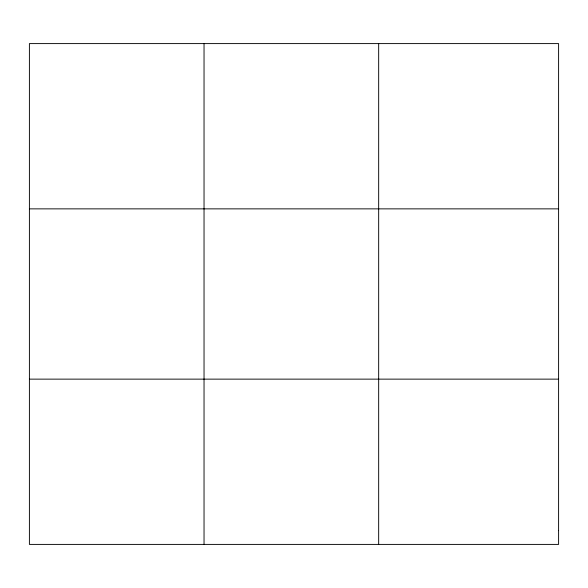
<?xml version="1.0" encoding="UTF-8"?>
<svg xmlns="http://www.w3.org/2000/svg" width="588" height="588" viewBox="0 0 588 588"><rect width="100%" height="100%" fill="white"/><g stroke="black" fill="none" stroke-linecap="round" stroke-linejoin="round"><path stroke-width="0.88" d="M204.036 544.4L204.036 43.6M378.672 544.4L378.672 43.6M29.4 208.865L558.6 208.865M29.4 379.135L558.6 379.135M558.6 530.633L558.6 544.4L29.4 544.4L29.4 43.6L558.6 43.6L558.6 530.633"/></g></svg>
